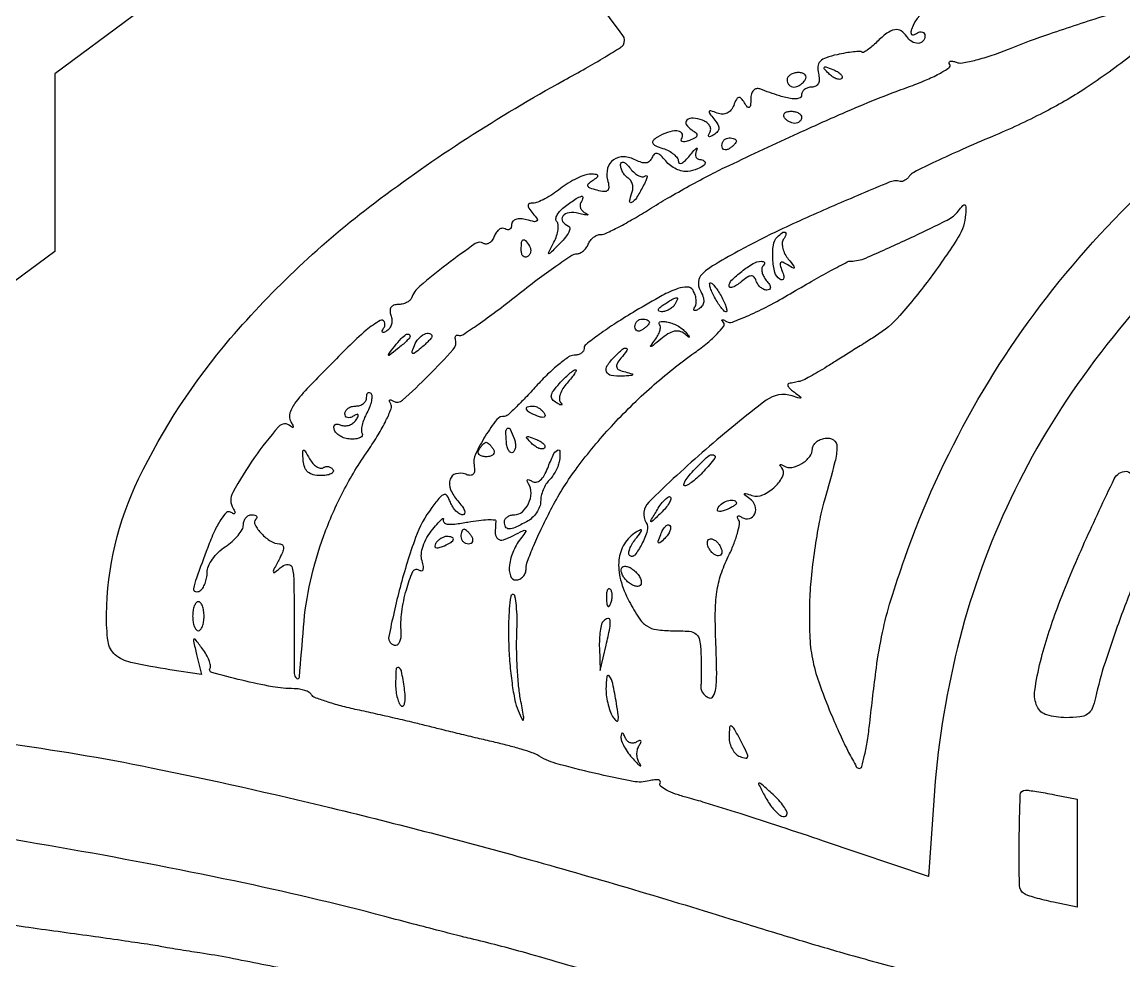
# Model space of a CAD drawing. Extents: x 123 to 893, y 112 to 937.
# Drawn here: x 262.5 to 414.5, y 378.4 to 508 of the extents above; entities that cross this region are included whole.
import ezdxf

# ---------------------------------------------------------------- set-up
doc = ezdxf.new("R2010")
doc.units = 0

msp = doc.modelspace()

# ---------------------------------------------------------------- linework, layer by layer
for points in [[(505, 723), (505.013655, 624.25, 0.000571), (505.06234, 586.230152, 0.000921), (505.200423, 553.846875, 0.000132), (505.38367, 525.076146, 0.063888), (505.630286, 523.25, 0.077982), (506.147819, 522.083228, 0.144438), (506.926697, 521.412716, 0.088454), (508.224277, 521.08494, 0.017747), (510.616631, 521, 0.016086), (512.298042, 521.054108, 0.026141), (513.716903, 521.220312, 0.024109), (514.785852, 521.456084, 0.332777), (515.015378, 521.75, 0.004505), (515.022414, 522.362296, 0.000001), (515.095159, 551.728108, 0.000021), (515.174312, 584.257832, 0.000013), (515.265378, 622.749944), (515.5, 722.999887)], [(254.13483, 471.653205, -0.000108), (254.03705, 537.430708, -0.00085)], [(423.081634, 475.932141, 0.039534), (408.783731, 459.034788, 0.04751), (398.294367, 441.061758, 0.048258), (391.505036, 421.677427, 0.043), (388.219386, 400.581531), (387.5, 390.10509), (373, 394.986358, 0.001844), (367.134734, 396.93678, 0.002098), (361.502074, 398.760654, 0.001902), (356.706416, 400.271218, 0.011744), (354.219826, 400.980482, -0.020661), (352.61634, 401.46893, -0.036884), (351.353097, 402.019083, -0.047153), (350.541456, 402.549348, -0.379667), (350.471206, 402.95341, 0.262823), (350.482017, 403.226602, 0.22358), (350.250504, 403.40495, 0.086752), (349.717909, 403.428082, 0.031539), (348.973444, 403.282804, -0.111146), (346.787027, 403.207572, -0.009998), (341.388899, 404.341124, -0.011993), (336.08072, 405.701968, -0.072991), (333.5, 406.856521, 0.061672), (332.848855, 407.165622, 0.007365), (331.325, 407.64585, 0.008693), (329.487759, 408.160602, 0.007039), (327.5, 408.650642, -0.001369), (325.293891, 409.168049, -0.00094), (322.79375, 409.76661, -0.000947), (320.388312, 410.352104, -0.001925), (318.5, 410.823232, 0.003664), (316.560293, 411.300021, 0.001587), (313.972248, 411.907428, 0.00157), (311.215352, 412.536127, 0.002084), (308.703398, 413.08969, -0.01101), (306.445564, 413.629686, -0.015467), (304.459027, 414.217535, -0.01167), (302.857632, 414.787568, -0.164436), (302.394381, 415.170894, 0.12491), (302.065024, 415.489426, 0.047052), (301.476783, 415.75645, 0.042905), (300.751903, 415.938713, 0.040166), (299.990204, 416, -0.044423), (296.997916, 416.266379, -0.015814), (292.795494, 417.158582, -0.00764), (288.638487, 418.247114, -0.499499), (288.404434, 418.84537, 0.194327), (288.471153, 419.234738, 0.041024), (288.265852, 419.907541, 0.037312), (287.880395, 420.699905, 0.027878), (287.345384, 421.511028, 0.004113), (286.371849, 422.799507, 0.452119), (286.179473, 422.812278, 0.260092), (286.108177, 422.56335, 0.002642), (286.55009, 420.719628), (287.232062, 417.939257), (282.866031, 418.614737, -0.014574), (277.480497, 419.609441, -0.12649), (275.318321, 420.689941, -0.182071), (274.334509, 422.510104, -0.037402), (274.109649, 426.218674, -0.109506), (278.543628, 444.956818, -0.064522), (291.196924, 464.296753, -0.053847), (311.109217, 483.033032, -0.036668), (337.245226, 499.93643, 0.004162), (340.243575, 501.610065, 0.006182), (342.8386, 503.129814, 0.002978), (345.012969, 504.457289, 0.116309), (345.410225, 504.85474, 0.308528), (345.353173, 506.123119, 0.000698), (333.401084, 522.013883, 0.000711)], [(388.218294, 510.119735, 0.228412), (385.155567, 506.9667, 0.062515), (385.065851, 506.516923, 0.252591), (385.176776, 506.270397, 0.246333), (385.44693, 506.223995, 0.060229), (385.870268, 506.419821, -0.070804), (386.302579, 506.60885, -0.146015), (386.668141, 506.601848, -0.189514), (386.90925, 506.405385, -0.128828), (387, 506.059017, -0.184449), (386.725231, 505.339522, -0.207294), (386.056375, 505.030825, -0.153238), (385.200503, 505.277405, -0.108575), (384.5, 506, 0.118403), (383.744784, 506.749369, 0.183629), (382.852286, 506.914168, 0.116259), (381.762076, 506.437608, 0.03547), (380.392857, 505.25, -0.017846), (379.697651, 504.602725, -0.028867), (379.05761, 504.109766, -0.028564), (378.531782, 503.793515, -0.323436), (378.30478, 503.825799, 0.207741), (378.038252, 503.925285, 0.012408), (377.163027, 503.857565, 0.016963), (376.095043, 503.711463, 0.011581), (374.892705, 503.476434, 0.028372), (373.374625, 503.051496, 0.114372), (372.563296, 502.545749, 0.173707), (372.239636, 501.861175, 0.088591), (372.315733, 500.900635, -0.053921), (372.435545, 500.097236, -0.122243), (372.312525, 499.499507, -0.163259), (371.958434, 499.134281, -0.119872), (371.40638, 499, 0.074295), (370.869014, 498.91971, 0.088374), (370.413124, 498.686455, 0.100642), (370.108364, 498.339662, 0.130831), (370, 497.932612, -0.336068), (369.63778, 497.454569, -0.103916), (368.678089, 497.390301, -0.044123), (366.975599, 497.786077, -0.01072), (364.25, 498.744216, 0.140907), (363.760534, 498.783215, 0.159037), (363.351638, 498.551321, 0.119763), (363.079836, 498.055064, 0.063697), (362.984687, 497.356989, -0.016175), (362.948034, 496.454542, -0.242541), (362.788778, 496.194106, -0.377563), (362.54915, 496.236711, -0.026965), (362.123851, 496.833846, 0.039533), (361.661534, 497.449629, 0.276868), (361.318222, 497.558682, 0.219706), (361.001037, 497.309873, 0.026675), (360.630734, 496.480092, -0.077824), (360.249191, 495.816398, -0.115077), (359.72277, 495.403969, -0.117564), (359.076994, 495.27214, -0.083626), (358.350127, 495.419138, 0.013339), (357.481475, 495.726149, 0.359914), (357.270033, 495.64221, 0.295933), (357.288503, 495.391401, 0.010943), (357.907115, 494.61192, -0.035398), (358.444005, 493.862981, -0.140206), (358.594986, 493.322905, -0.184456), (358.419798, 492.872318, -0.070516), (357.89405, 492.434519, -0.02661), (357.426311, 492.178769, -0.242554), (357.201382, 492.185239, -0.379435), (357.142458, 492.351382, -0.042297), (357.339748, 492.740707, 0.149695), (357.457485, 493.18981, 0.123525), (357.316956, 493.666644, 0.099412), (356.928597, 494.100103, 0.06902), (356.351128, 494.418754, 0.067141), (355.027035, 494.732034, 0.210271), (354.17713, 494.453911, 0.373097), (354.097442, 493.823977, 0.107626), (354.862806, 493.08479, -0.041397), (355.45312, 492.648642, -0.27635), (355.560841, 492.315216, -0.219765), (355.320566, 492.005246, -0.028089), (354.531908, 491.650618, -0.03284), (353.90793, 491.457085, -0.1444), (353.527076, 491.476802, -0.337425), (353.398111, 491.673044, -0.121624), (353.507079, 492.011454, 0.321343), (353.464554, 492.63341, 0.217415), (352.800188, 492.956404, 0.089025), (351.493476, 492.754596, 0.058508), (350.117872, 492.094011, 0.052177), (349.521383, 491.622568, 0.322489), (349.457637, 491.259454, 0.184636), (349.811492, 490.92615, 0.020755), (350.867872, 490.541936, -0.044866), (351.68363, 490.199916, -0.053697), (352.373687, 489.733909, -0.062499), (352.846417, 489.221049, -0.156219), (353, 488.741483, 0.296572), (353.151517, 488.508504, 0.227953), (353.462409, 488.518047, 0.076237), (353.967949, 488.887506, 0.026537), (354.574157, 489.55887, -0.009606), (355.149815, 490.241494, -0.054429), (355.499911, 490.562606, -0.63907), (355.588089, 490.513997, -0.099966), (355.51514, 490.25, 0.082989), (355.365719, 489.772492, 0.146103), (355.428006, 489.367188, 0.167532), (355.690979, 489.098483, 0.116573), (356.10765, 489, -0.230158), (356.634032, 488.744145, -0.395184), (356.594927, 488.294607, -0.094134), (355.625879, 487.708958, -0.052592), (354.286413, 487.365773, -0.093923), (353.551547, 487.396338, -0.054002), (352.712236, 487.690182, -0.051334), (351.902565, 488.183527, -0.059184), (351.252536, 488.811384, 0.027769), (350.566742, 489.562395, 0.13682), (350.069187, 489.836334, 0.254737), (349.678764, 489.729318, 0.102702), (349.356509, 489.25799, -0.107305), (349.016862, 488.770805, -0.152786), (348.543879, 488.545262, -0.113663), (347.916308, 488.598495, -0.045136), (347.115448, 488.938214, 0.113813), (345.485557, 489.380094, 0.163162), (344.060703, 488.962063, 0.174938), (343.240391, 487.802201, 0.132004), (343.22983, 486.229129, -0.036525), (343.413841, 485.233522, -0.225563), (343.247774, 484.754879, -0.22864), (342.77391, 484.585341, -0.03747), (341.788694, 484.765509, -0.022599), (340.842241, 485.059286, -0.201242), (340.527958, 485.348184, -0.322259), (340.592761, 485.679386, -0.047312), (341.165465, 486.123425, 0.017634), (341.820084, 486.571497, 0.323159), (341.892805, 486.798387, 0.304007), (341.699527, 486.950125, 0.016461), (340.884859, 486.984687, 0.085482), (340.091203, 486.855736, 0.028443), (338.99728, 486.408002, 0.027358), (337.819206, 485.764317, 0.027945), (336.727129, 485, -0.02109), (335.664573, 484.234445, -0.023259), (334.574604, 483.5875, -0.023485), (333.60041, 483.12626, -0.09913), (332.969826, 483, 0.068128), (332.436674, 482.927016, 0.329726), (332.260059, 482.70025, 0.160766), (332.380072, 482.304014, 0.019958), (332.934706, 481.578674, -0.020124), (333.516039, 480.817896, -0.363425), (333.49188, 480.534116, -0.253319), (333.165999, 480.435981, -0.01302), (332.057151, 480.695306, 0.046333), (331.228905, 480.831671, 0.093061), (330.573054, 480.755909, 0.140889), (330.158025, 480.48368, 0.179473), (330, 480.057614, -0.08192), (329.932752, 479.649922, -0.160439), (329.737031, 479.389837, -0.18279), (329.445691, 479.316709, -0.109918), (329.104785, 479.435239, 0.167719), (328.716845, 479.522492, 0.120855), (328.296958, 479.368432, 0.092131), (327.906882, 478.985664, 0.061252), (327.611848, 478.430874, -0.062508), (327.315502, 477.876966, -0.093388), (326.921784, 477.496377, -0.121455), (326.4964, 477.345672, -0.164544), (326.10205, 477.43693, 0.300299), (324.982583, 477.403462, 0.009083), (321.040801, 474.520294, 0.013412), (317.327325, 471.538769, 0.127878), (316.166667, 469.889023, -0.127805), (315.927285, 469.548664, -0.064367), (315.483676, 469.26115, -0.057507), (314.917177, 469.066089, -0.054234), (314.309678, 469, 0.087347), (313.725607, 468.897182, 0.162143), (313.352465, 468.601564, 0.157123), (313.224125, 468.133505, 0.080757), (313.349337, 467.532025, -0.077463), (313.481042, 466.919484, -0.076658), (313.420871, 466.293598, -0.081908), (313.183448, 465.750771, -0.110815), (312.801818, 465.377517, -0.033384), (312.374434, 465.151292, -0.333325), (312.188892, 465.193445, -0.293058), (312.161683, 465.395653, -0.029304), (312.404508, 465.845492, 0.256534), (312.444203, 466.618032, 0.429272), (311.881873, 466.797498, 0.052649), (309.949562, 465.454898, 0.017485), (307.41639, 463.107256, 0.00343), (302.340618, 457.992428, 0.029946), (300.244744, 455.577731, 0.080902), (299.423123, 454.050274, 0.217493), (299.53893, 452.850931, -0.016307), (299.800498, 452.362853, -0.126435), (299.853434, 452.111806, -0.551632), (299.75925, 452.058018, -0.061618), (299.511847, 452.231812, 0.420258), (297.841583, 452.131091, 0.026486), (294.491142, 447.831089, 0.026034), (291.530308, 443.075742, 0.270957), (291.58422, 440.863729, -0.028236), (291.831024, 440.408845, -0.268703), (291.813099, 440.196832, -0.355114), (291.637334, 440.14648, -0.037549), (291.230798, 440.357359, 0.348009), (290.656958, 440.290362, 0.052849), (289.880352, 439.328372, 0.037266), (289.000165, 437.713646, 0.01664), (288.076289, 435.474355, 0.002705), (286.530129, 431.272762, 0.042266), (286.132624, 429.794713, 0.392755), (286.381852, 429.406096, 0.204176), (287, 429.5, 0.110434), (287.383516, 429.874535, 0.050458), (287.70625, 430.499878, 0.046555), (287.925913, 431.256472, 0.047416), (288, 432.035964, -0.104155), (288.179668, 432.889112, -0.04945), (288.734375, 433.871683, -0.046029), (289.543618, 434.823231, -0.048541), (290.5, 435.591957, 0.035579), (291.456677, 436.320991, 0.039402), (292.265625, 437.15568, 0.042987), (292.828662, 437.969809, 0.130517), (293, 438.61501, -0.082863), (293.088267, 439.143959, -0.0926), (293.342708, 439.593159, -0.100603), (293.721673, 439.893531, -0.117965), (294.166667, 440, -0.053143), (294.571831, 439.956815, -0.159886), (294.80878, 439.818155, -0.258189), (294.853788, 439.615847, -0.125392), (294.714286, 439.380952, 0.333097), (294.603098, 438.605002, 0.066302), (295.485814, 437.402339, 0.059973), (296.780233, 436.34393, 0.142355), (297.963755, 436, -0.184988), (298.370764, 435.844081, -0.223648), (298.528153, 435.470842, -0.091426), (298.375945, 434.800701, -0.020976), (297.871464, 433.75, 0.003375), (297.129072, 432.333791, 0.245559), (297.130474, 432.079457, 0.467986), (297.30642, 432.042273, 0.005653), (298.33628, 432.872445, -0.195536), (299.196643, 433.141943, -0.327921), (299.741715, 432.667353, -0.051677), (299.962218, 430.797884, -0.003536), (300, 425.455778, 0.001308), (300.019264, 418.091972, 0.23645), (300.35841, 417.423663, 0.586988), (300.729168, 417.591361, 0.001551), (301.292267, 424.5, -0.035463), (302.241176, 430.816142, -0.032565), (304.089698, 437.12271, -0.03217), (306.769611, 443.212729, -0.032563), (310.199104, 448.882835, 0.015702), (311.591816, 451.019407, 0.023137), (312.665404, 452.984579, 0.019957), (313.382714, 454.617832, 0.236121), (313.322412, 455.287344, -0.04105), (313.140181, 455.644744, -0.300142), (313.175378, 455.824163, -0.304158), (313.353143, 455.860823, -0.041629), (313.708557, 455.680122, 0.333942), (314.950693, 455.793498, 0.01258), (318.542998, 459.213141, 0.013323), (321.949077, 462.809636, 0.267578), (322.25, 464.230801, -0.0874), (322.211264, 464.505898, -0.184299), (322.29375, 464.701553, -0.190393), (322.482933, 464.788552, -0.093431), (322.75, 464.753209, 0.229743), (323.260376, 464.821884, 0.005004), (325.393694, 466.267033, 0.010401), (327.884115, 468.06845, 0.006708), (330.696618, 470.253209, -0.006844), (333.532755, 472.455087, -0.009957), (336.097879, 474.31188, -0.005931), (338.286614, 475.79258, -0.146771), (338.978002, 476, 0.10804), (339.430899, 476.099017, 0.066436), (339.894416, 476.391667, 0.061879), (340.297853, 476.823553, 0.065429), (340.574418, 477.333333, -0.07215), (340.860182, 477.843664, -0.063481), (341.290316, 478.277337, -0.066353), (341.793391, 478.572227, -0.098085), (342.293033, 478.674621, 0.108984), (343.027788, 478.841786, 0.009415), (344.761078, 479.69977, 0.012052), (346.805425, 480.823445, 0.009064), (349, 482.153317, -0.00929), (351.50488, 483.669678, -0.005753), (354.5, 485.361846, -0.005769), (357.49726, 486.965267, -0.010339), (360, 488.202163, -0.001413), (369.52188, 492.63274, -0.005093), (375.627111, 495.377469, -0.007685), (380.291891, 497.332898, -0.009288), (384.730582, 499.018818, 0.014087), (387.081725, 499.937752, 0.024265), (388.974503, 500.850394, 0.022129), (390.330499, 501.66701, 0.404659), (390.428644, 502.115456, -0.141001), (390.350642, 502.393596, -0.316534), (390.471657, 502.56316, -0.139158), (390.80773, 502.583786, -0.037809), (391.322865, 502.429599, 0.136867), (392.201661, 502.346427, 0.017543), (394.07156, 502.750389, 0.01945), (396.302608, 503.408256, 0.015081), (398.676616, 504.290467, -0.014365), (404.242064, 506.367727, -0.005789), (411.951431, 508.896233, -0.005549)], [(277.812734, 508.817177), (267, 500.834529), (267, 488.585232), (267, 476.335935), (261.329506, 472.134816, -0.010253)], [(415.615699, 503.479707, -0.020669), (409.131972, 498.822065, -0.027668), (403.328083, 495.450342, -0.018215), (396.321479, 492.198383, 0.00477), (392.13041, 490.388493, 0.007088), (388.499092, 488.717074, 0.003515), (385.461779, 487.240229, 0.130427), (384.888197, 486.738177, -0.055089), (384.604297, 486.40281, -0.058255), (384.258914, 486.14465, -0.065159), (383.90702, 485.997792, -0.12722), (383.605087, 485.994124, 0.160489), (382.076757, 485.8757, 0.002879), (374.428586, 482.629898, 0.007937), (366.945344, 479.261253, 0.016485), (361.24308, 476.351587, 0.008269), (357.728386, 474.332997, 0.064247), (356.244156, 473.166301, 0.170152), (355.769471, 472.155961, 0.149484), (355.995784, 471.007877, -0.038622), (356.393266, 470.103736, -0.098732), (356.492765, 469.398491, -0.135241), (356.306263, 468.845932, -0.106109), (355.848196, 468.40618, -0.031491), (355.433295, 468.18455, -0.208599), (355.203794, 468.180797, -0.38811), (355.135259, 468.32812, -0.062222), (355.279508, 468.643237, 0.108141), (355.442949, 469.108041, 0.058342), (355.446688, 469.717794, 0.054059), (355.301939, 470.369889, 0.056843), (355.022191, 470.964095, 0.254539), (354.231624, 471.41541, 0.091314), (352.908323, 471.199294, 0.040275), (350.772875, 470.234068, 0.00776), (347.088174, 468.121691, 0.009308), (344.371813, 466.438746, 0.014138), (342.082151, 464.867036, 0.008713), (340.2602, 463.489826, 0.230482), (340, 462.955342, -0.143358), (339.893354, 462.591031, -0.099565), (339.593556, 462.280632, -0.084092), (339.145255, 462.071492, -0.06728), (338.616362, 462, 0.151977), (337.86523, 461.766293, 0.019935), (336.51128, 460.751562, 0.021678), (334.964626, 459.377517, 0.016593), (333.393105, 457.75, -0.00711), (331.883446, 456.126017, -0.010924), (330.526643, 454.768129, -0.005589), (329.356185, 453.671659, -0.220518), (329.026743, 453.567035, 0.263479), (327.964858, 453.132198, 0.027806), (326.368573, 450.854499, 0.031093), (325.029784, 448.365672, 0.150924), (324.821617, 446.795024, -0.049361), (324.874842, 446.026848, -0.18472), (324.692009, 445.58804, -0.224953), (324.293987, 445.434509, -0.073134), (323.662693, 445.575943, 0.156273), (322.316844, 445.651887, 0.261249), (321.520815, 444.888079, 0.172982), (321.588248, 443.47241, 0.086563), (322.557026, 441.936987, -0.028247), (323.158009, 441.192411, -0.068498), (323.487197, 440.56899, -0.16244), (323.497831, 440.174818, -0.330197), (323.261976, 440, -0.137754), (322.811887, 440.126402, -0.061444), (322.325298, 440.512146, -0.054167), (321.878576, 441.076554, -0.048762), (321.544944, 441.743475, 0.050086), (321.103681, 442.619749, 0.334042), (320.674237, 442.781116, 0.149498), (320.120074, 442.41635, 0.011404), (318.99702, 440.996049, 0.075039), (316.747796, 436.843921, 0.022669), (314.613349, 429.976047, 0.015374), (313.055859, 423.178787, 0.472399), (314.025089, 422, 0.203007), (314.340956, 422.133759, 0.093101), (314.592291, 422.514063, 0.069386), (314.742729, 423.080101, 0.046628), (314.761511, 423.75, -0.048787), (314.852778, 426.571449, -0.035096), (315.479349, 429.662488, -0.033611), (316.350972, 432.147412, -0.458566), (317.15766, 432.402561, 0.119587), (317.549295, 432.274716, 0.329731), (317.781203, 432.419957, 0.139716), (317.824062, 432.862116, 0.029328), (317.637715, 433.624771, -0.100368), (317.545965, 434.555905, -0.056125), (317.788637, 435.672635, -0.04963), (318.325906, 436.858836, -0.040981), (319.117357, 438, -0.007577), (319.87518, 438.893443, -0.02599), (320.405118, 439.439332, -0.235532), (320.565248, 439.486355, -0.501871), (320.6138, 439.389216, 0.298557), (320.662764, 438.959597, 0.192529), (321.118706, 438.712497, 0.060754), (322.182729, 438.717942, 0.013598), (323.97936, 438.996226, -0.013787), (325.479827, 439.228055, -0.024252), (326.730827, 439.324859, -0.022784), (327.66498, 439.309138, -0.430018), (327.833916, 439.10701, 0.033178), (327.749781, 437.415972, 0.22048), (328.10812, 436.675356, 0.256114), (328.85874, 436.535122, 0.043233), (330.25, 437.128536, -0.005074), (331.541101, 437.799763, -0.165186), (331.885436, 437.848944, -0.542363), (331.955751, 437.678528, -0.015274), (331.394432, 436.91372, 0.06071), (330.264153, 435.038409, 0.071759), (329.696589, 433.048697, 0.109801), (329.821478, 431.567691, 0.328048), (330.59362, 431, 0.113277), (331.130104, 431.123123, 0.100257), (331.586876, 431.471106, 0.094053), (331.893362, 431.991372, 0.086416), (332, 432.603767, -0.091466), (332.178881, 433.573439, -0.009385), (333.054955, 435.74401, -0.011454), (334.216012, 438.307405, -0.008907), (335.591336, 441.041858, -0.039256), (339.028868, 446.496897, -0.025989), (343.759903, 452.197283, -0.025021), (349.317665, 457.652193, -0.027), (355.258765, 462.378811, 0.017587), (357.005737, 463.715772, 0.029568), (358.359802, 464.970936, 0.030554), (359.248925, 466.019976, 0.358541), (359.225734, 466.517925, -0.038452), (359.017731, 466.786931, -0.496665), (359.054169, 466.889738, -0.191402), (359.242053, 466.876564, -0.017877), (359.660798, 466.656438, 0.223041), (360.453814, 466.592198, 0.013561), (362.718399, 467.510355, 0.018144), (365.436429, 468.818603, 0.012265), (368.439597, 470.496113, -0.003895), (371.41119, 472.221874, -0.005856), (374.031664, 473.676139, -0.002598), (376.281042, 474.87517, -0.122742), (376.7788, 474.997126, 0.103663), (378.848701, 475.42233, 0.00668), (384.494025, 477.960684, 0.006296), (390.097631, 480.657203, 0.114083), (391.622372, 481.911221, -0.014122), (392.255652, 482.688644, -0.337743), (392.514459, 482.743145, -0.293499), (392.664067, 482.502359, -0.012033), (392.622372, 481.4357, -0.125633), (391.613226, 478.31855, -0.018426), (387.833222, 472.79211, -0.021144), (383.56099, 467.498475, -0.07224), (380.199826, 464.637041, -0.000081), (378.564506, 463.609795, -0.000055), (376.705574, 462.442791, -0.000056), (374.912829, 461.317894, -0.000113), (373.5, 460.432047, -0.00702), (372.296343, 459.70106, -0.008838), (371.160938, 459.059898, -0.007293), (370.195371, 458.555005, -0.067237), (369.75, 458.400991, -0.001079), (369.408572, 458.33302, -0.000634), (369, 458.253137, -0.000634), (368.591417, 458.174326, -0.001083), (368.25, 458.109687, 0.322334), (368.105505, 457.958332, 0.174237), (368.160937, 457.693629, 0.070738), (368.475178, 457.314961, 0.028328), (369, 456.890355, -0.004304), (369.855852, 456.263452, -0.38906), (369.882768, 456.121903, -0.340786), (369.737389, 456.067225, -0.003957), (368.693938, 456.395796, 0.24546), (365.115049, 455.787244, 0.016422), (356.786862, 449.015684, 0.015136), (348.90654, 441.736242, 0.350454), (348.562692, 438.898562, -0.215598), (348.703606, 437.811247, -0.043402), (347.95719, 435.956288, -0.050178), (346.980352, 434.430896, -0.448474), (346.276479, 434.390188, -0.226613), (346.157898, 434.725731, -0.06104), (346.288981, 435.290845, -0.04918), (346.615279, 435.969559, -0.033825), (347.107499, 436.667792, 0.006734), (347.791163, 437.533927, 0.142904), (347.90865, 437.836076, 0.582666), (347.787129, 437.919677, 0.022263), (347.188317, 437.594819, 0.120108), (345.552261, 435.974193, 0.11305), (344.799184, 433.745966, 0.092242), (345.025441, 431.032426, 0.055845), (346.220961, 428.028109, 0.021715), (347.570613, 425.744148, 0.100251), (348.641654, 424.654918, 0.115633), (349.97363, 424.147862, 0.033387), (352.185523, 424, -0.018425), (354.506125, 423.914457, -0.155462), (355.464627, 423.52923, -0.184823), (355.937689, 422.692708, -0.028185), (356.118483, 420.75, -0.004907), (356.153841, 419.422416, -0.005213), (356.162155, 418.120924, -0.004978), (356.146482, 417.000869, -0.023841), (356.100775, 416.363784, 0.105965), (356.144153, 415.892838, 0.076425), (356.37698, 415.417598, 0.072297), (356.758054, 415.010542, 0.076563), (357.232293, 414.738265, 0.37883), (357.819804, 414.956654, 0.091503), (358.162076, 416.031976, 0.035077), (358.283138, 418.209706, 0.006683), (358.172161, 422.178372, -0.011604), (358.095093, 426.43245, -0.033937), (358.308801, 429.357156, -0.044412), (358.869503, 431.756668, -0.035296), (359.878721, 434.21967, 0.019987), (360.61317, 435.866611, 0.026852), (361.136014, 437.41413, 0.026125), (361.423326, 438.69962, 0.182286), (361.302052, 439.320287, -0.049445), (361.136699, 439.658471, -0.347084), (361.189324, 439.821524, -0.255653), (361.391311, 439.839726, -0.03573), (361.776393, 439.638197, 0.20379), (362.794387, 439.482779, 0.232811), (363.536634, 440.118242, 0.183257), (363.584997, 441.247881, 0.159258), (362.878115, 442.206136, -0.005698), (362.144486, 442.741892, -0.386818), (362.117584, 442.881431, -0.339772), (362.260296, 442.936456, -0.005243), (363.156044, 442.661771, 0.185827), (364.656567, 442.751046, 0.081406), (366.339533, 443.876281, 0.093726), (367.419609, 445.351134, 0.304396), (367.252182, 446.491477, -0.026151), (367.012895, 446.784698, -0.402772), (367.028729, 446.902493, -0.283985), (367.172635, 446.919551, -0.020149), (367.547746, 446.726308, 0.176485), (368.671543, 446.537303, 0.090618), (370.024193, 447.05184, 0.089791), (371.11784, 448.017512, 0.168663), (371.5, 449.118196, -0.136918), (371.632376, 449.592548, -0.084014), (372.014063, 450.034891, -0.072971), (372.580975, 450.37901, -0.063621), (373.25, 450.566187, -0.182455), (374.396864, 450.315485, -0.2571), (374.880425, 449.41183, -0.061179), (374.592358, 447.277559, -0.005349), (373.147546, 441.996818, 0.021863), (372.422572, 438.955972, 0.011702), (371.780894, 435.147522, 0.011631), (371.30669, 431.223277, 0.0178), (371.096434, 427.803259, 0.015601), (371.120382, 423.363792, 0.038574), (371.489454, 420.131912, 0.037241), (372.359464, 416.929406, 0.013693), (374.042206, 412.553259, 0.008116), (375.302983, 409.658087, 0.012763), (376.488732, 407.21877, 0.006786), (377.548108, 405.240086, 0.272903), (377.955223, 405, 0.334747), (378.28693, 405.250101, 0.012847), (378.696961, 406.835938, 0.018451), (379.085978, 408.854048, 0.011401), (379.400995, 411.25, -0.005743), (380.311931, 418.842083, -0.019574), (381.154391, 423.748625, -0.022652), (382.311077, 428.195308, -0.009843), (384.229591, 433.995001, -0.043776), (393.6191, 454.650978, -0.044331), (406.427836, 473.263681, -0.04375), (422.489366, 489.538834, -0.040458)], [(260, 408.494437, -0.01747), (280.286946, 405.096762, -0.009316), (305.120571, 399.556289, -0.008616), (332.573869, 392.389014, -0.007555), (361, 383.977048, 0.002454), (369.230897, 381.449734, 0.004234), (376.10827, 379.438282, 0.003024), (384.423788, 377.136699, 0.000693), (398.5, 373.353114, 0.011497)], [(343.137205, 376.262765, 0.003901), (331.949817, 379.537817, 0.011972), (324.305904, 381.514432, -0.005535), (323.1386, 381.800302, -0.000452), (320.092984, 382.584938, -0.000607), (316.461684, 383.528663, -0.000467), (312.5, 384.567336, 0.012752), (291.728271, 389.471234, 0.008434), (267.648867, 394.088957, 0.008379), (243.132635, 397.940932, 0.01156)], [(259.14375, 383.698442, 0.001229), (263.413471, 383.086051, 0.000994), (268, 382.449023, -0.000888), (272.550372, 381.818002, -0.00116), (276.709375, 381.22388, -0.000854), (280.193428, 380.711847, -0.010821), (281.5, 380.488548, 0.005239), (282.506525, 380.304942, 0.001892), (283.940625, 380.06442, 0.001876), (285.513387, 379.812813, 0.00223), (287, 379.58749, -0.011589), (291.084526, 378.889968, -0.001409), (300.008526, 377.126133, -0.001815)]]:
    msp.add_lwpolyline(points, format="xyb")
for points in [[(375.526461, 500.193128, -0.20742), (375.220211, 500.072099, -0.082976), (374.768815, 500.162781, -0.063152), (374.246577, 500.441312, -0.043285), (373.733333, 500.875912, -0.011214), (373.106486, 501.536448, -0.400052), (373.111181, 501.729672, -0.286372), (373.336218, 501.78179, -0.008399), (374.293128, 501.435707, -0.036269), (374.940734, 501.133723, -0.070189), (375.395085, 500.789051, -0.120343), (375.59249, 500.461316, -0.278911)], [(368, 500, 0.092995), (368.071618, 499.618268, 0.096318), (368.276414, 499.29375, 0.099231), (368.581949, 499.076556, 0.105429), (368.940983, 499, 0.089642), (369.346558, 499.073302, 0.053229), (369.7871, 499.29375, 0.051032), (370.193797, 499.617485, 0.06081), (370.5, 500, 0.139169), (370.607943, 500.379648, 0.191142), (370.478525, 500.70625, 0.138808), (370.110654, 500.926733, 0.066118), (369.559017, 501, 0.062283), (368.962904, 500.925455, 0.080552), (368.457961, 500.70625, 0.097988), (368.120018, 500.381379, 0.153634)], [(370, 494.833333, -0.112153), (369.927786, 494.515437, -0.100145), (369.723586, 494.244792, -0.094392), (369.418314, 494.063221, -0.087308), (369.059017, 494, -0.076861), (368.660916, 494.061561, -0.053298), (368.243158, 494.244792, -0.05288), (367.869696, 494.514519, -0.071639), (367.603006, 494.833333, -0.16277), (367.528782, 495.149103, -0.190804), (367.66697, 495.421875, -0.124167), (368.023273, 495.606344, -0.05773), (368.543989, 495.666667, -0.055286), (369.100961, 495.604892, -0.074868), (369.572297, 495.421875, -0.094314), (369.888458, 495.151276, -0.170324)], [(361, 491.559017, -0.151918), (360.934461, 491.34829, -0.038439), (360.70625, 491.066025, -0.035638), (360.382774, 490.768994, -0.029505), (360, 490.5, -0.082592), (359.6179, 490.343488, -0.161196), (359.29375, 490.3746, -0.182303), (359.078288, 490.586039, -0.108972), (359, 490.940983, -0.093332), (359.076123, 491.345238, -0.09642), (359.29375, 491.688914, -0.099167), (359.618444, 491.918938, -0.105053), (360, 492, -0.042167), (360.382849, 491.967655, -0.061769), (360.70625, 491.870461, -0.081139), (360.92554, 491.727648, -0.210953)], [(348.484332, 486.765544, -0.352479), (348.638336, 486.776865, -0.313342), (348.695977, 486.623316, -0.04525), (348.501783, 486.07193, -0.01267), (348.100271, 485.25, -0.020284), (347.210106, 483.696396, -0.124132), (346.547384, 483.062809, -0.635404), (346.279842, 483.252265, -0.047271), (346.599558, 484.398849, 0.078162), (346.72431, 484.982996, 0.076891), (346.66489, 485.580711, 0.081902), (346.435515, 486.099907, 0.109884), (346.068174, 486.457866, -0.072366), (345.661924, 486.798697, -0.054525), (345.323118, 487.273961, -0.055116), (345.098642, 487.804519, -0.079374), (345.031803, 488.309017, -0.204812), (345.165041, 488.598973, -0.287293), (345.438071, 488.647671, -0.103611), (345.866594, 488.361064, -0.031348), (346.38068, 487.765544, 0.047503), (346.942637, 487.155508, 0.072054), (347.541921, 486.75633, 0.098112), (348.082793, 486.61929, 0.203671)], [(339.552786, 483.08541, 0.132568), (339.435411, 482.692042, 0.115613), (339.522598, 482.270228, 0.100015), (339.806446, 481.883688, 0.077153), (340.243769, 481.594641, -0.068293), (340.498829, 481.432447, -0.691754), (340.470045, 481.351673, -0.056742), (340.057348, 481.391093, -0.008643), (339.25, 481.576619, 0.089928), (337.925648, 481.66121, 0.197608), (337.053608, 481.178253, 0.339312), (337.03881, 480.4596, 0.142312), (337.855111, 479.833333, -0.335761), (338.0281, 479.551962, -0.088783), (337.876044, 479.010417, -0.054247), (337.425811, 478.291046, -0.028491), (336.725575, 477.5, -0.001115), (335.306474, 476.076285, -0.233388), (335.12615, 476.015279, -0.516758), (335.069602, 476.122708, -0.001852), (335.83528, 477.618517, 0.037777), (336.201614, 478.481864, 0.048035), (336.398651, 479.324235, 0.056061), (336.413981, 480.028174, 0.175563), (336.216389, 480.450278, -0.239537), (336.092323, 480.830784, -0.092022), (336.282405, 481.370614, -0.064584), (336.751685, 481.986547, -0.039861), (337.442702, 482.581761, -0.009771), (338.922878, 483.62032, -0.089736), (339.638973, 483.934367, -0.563858), (339.830438, 483.740148, -0.076396)], [(367.472927, 477.956195, 0.13771), (367.323436, 477.43608, 0.064448), (367.409797, 476.734863, 0.056638), (367.700745, 475.972122, 0.050953), (368.16391, 475.264237, -0.003971), (368.929471, 474.304384, -0.195116), (368.995588, 474.074398, -0.537722), (368.874516, 474.011581, -0.008594), (368.080061, 474.472086, 0.029472), (367.39427, 474.832245, 0.328823), (367.109957, 474.771433, 0.256809), (367.037485, 474.450296, 0.021406), (367.318607, 473.612107, -0.030019), (367.529329, 472.945997, -0.134966), (367.520447, 472.541276, -0.342795), (367.327332, 472.403393, -0.128996), (366.988546, 472.507079, -0.194248), (366.31482, 473.424341, -0.048688), (366.027183, 475.295979, -0.048996), (366.1093, 477.216845, -0.1626), (366.666667, 478.333333, -0.032747), (367.341779, 478.925367, -0.279986), (367.72489, 478.967085, -0.399664), (367.838895, 478.67561, -0.041519)], [(332.457295, 477.069098, -0.090093), (332.612382, 476.673795, -0.095385), (332.614038, 476.257398, -0.099739), (332.463027, 475.88478, -0.108766), (332.182979, 475.613087, -0.158515), (331.860929, 475.534562, -0.191218), (331.582917, 475.669932, -0.126631), (331.394948, 476.024148, -0.059057), (331.333333, 476.543989, -0.019984), (331.376303, 477.618676, -0.269722), (331.59208, 477.929499, -0.350126), (331.913397, 477.852054, -0.02679)], [(364.675343, 474.342009, 0.171918), (364.507446, 473.989854, 0.082297), (364.537806, 473.483088, 0.066538), (364.753708, 472.904134, 0.050768), (365.131121, 472.342009, -0.029931), (365.564881, 471.750679, -0.130092), (365.698113, 471.340836, -0.282543), (365.566365, 471.096872, -0.131986), (365.205778, 471, -0.107585), (364.777096, 471.093319, -0.069972), (364.348321, 471.367188, -0.065445), (363.98447, 471.772154, -0.069262), (363.745955, 472.25, 0.089044), (363.451776, 472.785586, 0.241964), (363.067364, 472.955457, 0.134492), (362.525095, 472.772085, 0.024158), (361.662621, 472.127555, -0.025877), (361.02383, 471.653595, -0.058774), (360.488395, 471.382163, -0.127937), (360.144105, 471.348565, -0.368882), (360, 471.517313, -0.199653), (360.34672, 472.351008, -0.029833), (361.737492, 473.577967, -0.032527), (363.298633, 474.641932, -0.125277), (364.416667, 474.968197, -0.07707), (364.719153, 474.931982, -0.23047), (364.870778, 474.797373, -0.224335), (364.860566, 474.591725, -0.073737)], [(359, 470, -0.018363), (359.375169, 469.232522, -0.03505), (359.609072, 468.5875, -0.048507), (359.692263, 468.132581, -0.439016), (359.570368, 468, -0.205392), (359.316932, 468.108693, -0.023718), (358.902822, 468.5875, -0.025446), (358.446431, 469.233921, -0.018122), (358, 470, -0.018363), (357.624831, 470.767478, -0.03505), (357.390928, 471.4125, -0.048507), (357.307737, 471.867419, -0.439016), (357.429632, 472, -0.205392), (357.683068, 471.891307, -0.023718), (358.097178, 471.4125, -0.025446), (358.553569, 470.766079, -0.018122)], [(352.5, 469, -0.075854), (352.175433, 468.618541, -0.054031), (351.713662, 468.298248, -0.053889), (351.192374, 468.083483, -0.074131), (350.690983, 468.015313, -0.102799), (350.327599, 468.095709, -0.37991), (350.239151, 468.292684, -0.147021), (350.445888, 468.597454, -0.027275), (351, 469, -0.008108), (352.281145, 469.798791, -0.136158), (352.758161, 469.931144, -0.541951), (352.886554, 469.734105, -0.034464)], [(349, 466.559017, -0.151918), (348.934461, 466.34829, -0.038439), (348.70625, 466.066025, -0.035638), (348.382774, 465.768994, -0.029505), (348, 465.5, -0.082592), (347.6179, 465.343488, -0.161196), (347.29375, 465.3746, -0.182303), (347.078288, 465.586039, -0.108972), (347, 465.940983, -0.093332), (347.076123, 466.345238, -0.09642), (347.29375, 466.688914, -0.099167), (347.618444, 466.918938, -0.105053), (348, 467, -0.042167), (348.382849, 466.967655, -0.061769), (348.70625, 466.870461, -0.081139), (348.92554, 466.727648, -0.210953)], [(354.010123, 465.189877, -0.002959), (354.503825, 464.589231, -0.379206), (354.5, 464.5, -0.389215), (354.412272, 464.494668, -0.002989), (353.813654, 464.986346, 0.118107), (353.158533, 465.309687, 0.113312), (352.41733, 465.307978, 0.082535), (351.566126, 464.955433, 0.036579), (350.580887, 464.236346, -0.003198), (349.50711, 463.337017, -0.129991), (349.232384, 463.210261, -0.67228), (349.173184, 463.304521, -0.00813), (349.758557, 464.092009, 0.038571), (350.184387, 464.744264, 0.053706), (350.451828, 465.387609, 0.066732), (350.535583, 465.929335, 0.204148), (350.399693, 466.266974, -0.23817), (350.335449, 466.462294, -0.279964), (350.458496, 466.609629, -0.090658), (350.839877, 466.666573, -0.028288), (351.418491, 466.614842, -0.053459), (352.104226, 466.437885, -0.035854), (352.840507, 466.099285, -0.03604), (353.51438, 465.66281, -0.057584)], [(316, 464.622445, -0.184603), (315.91885, 464.410139, -0.013803), (315.485937, 463.952641, -0.017649), (314.920402, 463.425681, -0.012436), (314.25, 462.872445, -0.001576), (313.120493, 461.99236, -0.377591), (313, 462, -0.377591), (312.99236, 462.120493, -0.001576), (313.872445, 463.25, -0.017685), (314.76332, 464.306759, -0.065617), (315.426111, 464.869516, -0.241985), (315.806605, 464.90695, -0.307699)], [(319, 464.622445, -0.172995), (318.92491, 464.411909, -0.015689), (318.55265, 463.984529, -0.018888), (318.060438, 463.492636, -0.013646), (317.477108, 462.981001, -0.008807), (316.617386, 462.292701, -0.27071), (316.355597, 462.258808, -0.389672), (316.264678, 462.458284, -0.012731), (316.584097, 463.358556, -0.091143), (317.143246, 464.274265, -0.089947), (317.99376, 464.936277, -0.178047), (318.678078, 465.025462, -0.350363)], [(345.069341, 461.583551, 0.04035), (344.546993, 460.839466, 0.216529), (344.496397, 460.359072, 0.212995), (344.825233, 459.999843, 0.039047), (345.696896, 459.699552, -0.008423), (346.627224, 459.441515, -0.526006), (346.672082, 459.303813, -0.215052), (346.459712, 459.189554, -0.004608), (345.25, 459.116001, -0.054826), (343.746373, 459.203357, -0.263432), (343.105369, 459.724616, -0.245142), (343.197856, 460.578451, -0.049214), (344.2, 461.8, -0.015415), (345.310623, 462.844176, -0.246775), (345.795775, 462.96283, -0.527163), (345.903528, 462.673486, -0.019737)], [(337.652806, 458.168848, 0.042912), (337.073862, 457.406956, 0.059099), (336.703383, 456.632028, 0.074312), (336.58147, 455.960339, 0.194381), (336.747818, 455.508523, -0.051161), (336.941599, 455.245254, -0.539868), (336.892723, 455.146052, -0.146031), (336.659904, 455.185312, -0.016678), (336.184857, 455.438952, -0.089262), (335.623146, 455.913829, -0.213664), (335.480805, 456.428296, -0.123323), (335.756597, 457.087063, -0.023424), (336.589845, 458.099277, -0.013428), (337.285153, 458.827301, -0.018373), (337.951562, 459.441663, -0.015321), (338.528342, 459.905611, -0.163115), (338.809975, 460, -0.534792), (338.891786, 459.877445, -0.042525), (338.676307, 459.462099, -0.028869), (338.253863, 458.871982, -0.014138)], [(310.034776, 454.06498, 0.030151), (309.638054, 453.202481, 0.036701), (309.377538, 452.352663, 0.039874), (309.272105, 451.627525, 0.155806), (309.380337, 451.193619, -0.255377), (309.395818, 450.90457, -0.159506), (309.15561, 450.653304, -0.084144), (308.647652, 450.48291, -0.03896), (307.951341, 450.428571, -0.060104), (307.188817, 450.520566, -0.059873), (306.468991, 450.79129, -0.065551), (305.897541, 451.1909, -0.116327), (305.575687, 451.663358, -0.082782), (305.482735, 452.119045, -0.234005), (305.61259, 452.406957, -0.202234), (305.941586, 452.504514, -0.063985), (306.449777, 452.380899, 0.092516), (307.021716, 452.275699, 0.080413), (307.623722, 452.374757, 0.080543), (308.162884, 452.658406, 0.093314), (308.553358, 453.086335, 0.023928), (308.833986, 453.593102, 0.2882), (308.811993, 453.805218, 0.349256), (308.624951, 453.849855, 0.028962), (308.154508, 453.595492, -0.068937), (307.712617, 453.400314, -0.143226), (307.339137, 453.40265, -0.19028), (307.093162, 453.596262, -0.132745), (307, 453.940983, -0.140337), (307.115626, 454.344827, -0.099915), (307.440625, 454.688914, -0.085131), (307.926682, 454.920655, -0.06887), (308.5, 455, 0.076226), (309.073075, 455.087877, 0.089419), (309.559375, 455.342708, 0.100747), (309.884466, 455.721743, 0.127718), (310, 456.166667, -0.049213), (310.040282, 456.574937, -0.147235), (310.170675, 456.81995, -0.260401), (310.361012, 456.874657, -0.139848), (310.58102, 456.752313, -0.20117), (310.730036, 456.388092, -0.048), (310.660232, 455.723238, -0.041875), (310.423822, 454.914019, -0.030875)], [(334.492921, 454.011454, -0.1144), (334.606889, 453.674071, -0.32948), (334.487528, 453.474315, -0.155351), (334.131719, 453.443138, -0.036408), (333.551938, 453.618443, -0.029964), (332.48003, 454.105273, -0.168622), (332.057392, 454.558518, -0.444011), (332.201747, 454.882327, -0.079093), (332.940983, 455, -0.088797), (333.34605, 454.927491, -0.053277), (333.78502, 454.709615, -0.051183), (334.189428, 454.389589, -0.061454)], [(330.349337, 450.532025, -0.05214), (330.509264, 449.936181, -0.063531), (330.527236, 449.359336, -0.075558), (330.408436, 448.88734, -0.156206), (330.163912, 448.601303, -0.259868), (329.868239, 448.587963, -0.140997), (329.592392, 448.841638, -0.079088), (329.379055, 449.361741, -0.039075), (329.269735, 450.069278, -0.01644), (329.207033, 451.550408, -0.30258), (329.451701, 451.92531, -0.402215), (329.807591, 451.791397, -0.01992)], [(327.5, 449, -0.146489), (327.602013, 448.620597, -0.191582), (327.461189, 448.29375, -0.134005), (327.074636, 448.072951, -0.063222), (326.5, 448, -0.063222), (325.925364, 448.072951, -0.134005), (325.538811, 448.29375, -0.191582), (325.397987, 448.620597, -0.146489), (325.5, 449, -0.025622), (325.764631, 449.382847, -0.032351), (326.048689, 449.70625, -0.033983), (326.313296, 449.937141, -0.163822), (326.5, 450, -0.163822), (326.686704, 449.937141, -0.033983), (326.951311, 449.70625, -0.032351), (327.235369, 449.382847, -0.025622)], [(334.526461, 449.193128, -0.20742), (334.220211, 449.072099, -0.082976), (333.768815, 449.162781, -0.063152), (333.246577, 449.441312, -0.043285), (332.733333, 449.875912, -0.011214), (332.106486, 450.536448, -0.400052), (332.111181, 450.729672, -0.286372), (332.336218, 450.78179, -0.008399), (333.293128, 450.435707, -0.036269), (333.940734, 450.133723, -0.070189), (334.395085, 449.789051, -0.120343), (334.59249, 449.461316, -0.278911)], [(303.992362, 446.49528, -0.092781), (304.362653, 446.638281, -0.096253), (304.754604, 446.634987, -0.099272), (305.10725, 446.486634, -0.105669), (305.366312, 446.216312, -0.284554), (305.366041, 445.907747, -0.144822), (305.065305, 445.639792, -0.07509), (304.456293, 445.457871, -0.035109), (303.633149, 445.4, -0.060678), (302.62109, 445.523274, -0.117676), (301.901311, 445.894976, -0.124971), (301.453876, 446.533556, -0.073388), (301.252776, 447.45, -0.004896), (301.176244, 448.730276, -0.339261), (301.291397, 448.897072, -0.349894), (301.478015, 448.826668, -0.00503), (302.116497, 447.728968, 0.048293), (302.56571, 447.090703, 0.069931), (303.082682, 446.636021, 0.092096), (303.583751, 446.425311, 0.194387)], [(336.601393, 447.489877, -0.053001), (336.430492, 446.8251, -0.031053), (336.095334, 446.073827, -0.030763), (335.661777, 445.355787, -0.0452), (335.189877, 444.789877, 0.061632), (334.734133, 444.205425, 0.039106), (334.349526, 443.431112, 0.038868), (334.087132, 442.598059, 0.056923), (334, 441.835184, -0.093954), (333.857493, 441.083492, -0.057516), (333.431812, 440.284697, -0.054926), (332.805494, 439.562285, -0.063934), (332.065741, 439.035184, -0.015548), (330.478152, 438.248013, -0.104815), (329.6258, 438.057103, -0.275929), (329.175852, 438.318915, -0.127015), (329, 439, -0.138107), (329.107379, 439.381338, -0.100138), (329.409197, 439.70625, -0.085896), (329.860624, 439.925009, -0.070083), (330.393011, 440, 0.181635), (331.488133, 440.411399, 0.105474), (332.340133, 441.55115, 0.100058), (332.681693, 442.994968, 0.147664), (332.348736, 444.244751, -0.039459), (332.146283, 444.638712, -0.352376), (332.196749, 444.81306, -0.267664), (332.406784, 444.831674, -0.029734), (332.847364, 444.594334, 0.188393), (333.389126, 444.495104, 0.131435), (333.954002, 444.76981, 0.084069), (334.500273, 445.43298, 0.039515), (334.977122, 446.439826, -0.018047), (335.733738, 448.232338, -0.14128), (336.321899, 448.908097, -0.578568), (336.663013, 448.732615, -0.04813)], [(356.505548, 446.006131, -0.020441), (355.751121, 445.238064, -0.025228), (354.985609, 444.589301, -0.024935), (354.303568, 444.119954, -0.139104), (353.880746, 444, -0.495341), (353.744503, 444.178858, -0.069965), (353.959633, 444.675787, -0.037316), (354.491837, 445.416774, -0.017209), (355.285733, 446.300553, -0.015012), (357.081258, 448.057312, -0.250368), (357.862295, 448.25992, -0.546184), (358.020924, 447.802987, -0.017474)], [(418.185918, 443.32188), (420.981273, 440.643759), (418.604393, 436.57188, 0.034094), (416.648412, 432.626057, 0.009607), (414.145336, 426.226414, 0.009978), (411.854998, 419.618872, 0.025839), (410.549119, 414.75, -0.04597), (410.089142, 413.274788, -0.147508), (409.443315, 412.487536, -0.121565), (408.388566, 412.103814, -0.026751), (406.449563, 412, -0.072275), (403.815011, 412.382823, -0.218348), (402.482422, 413.54817, -0.141581), (402.171352, 415.739558, -0.026387), (402.95892, 419.768451, -0.02956), (405.284708, 427.158357, -0.014851), (409.039057, 436.196218, -0.006589), (413.130335, 444.964074, -0.287833), (414.780776, 446, -0.157476), (415.143938, 445.882713, -0.01042), (416.032573, 445.213302, -0.014254), (417.070693, 444.347818, -0.01013)], [(350.578723, 440.22619, -0.001428), (349.349181, 439.05524, -0.406252), (349.219485, 439.057007, -0.342804), (349.201648, 439.199081, -0.001303), (350.100391, 440.704522, -0.024195), (350.642413, 441.515455, -0.042367), (351.175905, 442.120955, -0.056956), (351.628468, 442.465039, -0.342991), (351.902621, 442.430712, -0.289503), (351.969679, 442.133352, -0.049795), (351.711038, 441.585822, -0.040938), (351.234722, 440.922345, -0.025624)], [(361, 441.606989, -0.2252), (360.911231, 441.419896, -0.029412), (360.544118, 441.154486, -0.029555), (360.042538, 440.875192, -0.020646), (359.448062, 440.618443, -0.036408), (358.868281, 440.443138, -0.155351), (358.512472, 440.474315, -0.32948), (358.393111, 440.674071, -0.1144), (358.507079, 441.011454, -0.115814), (359.098109, 441.603931, -0.080554), (359.973761, 441.969265, -0.115534), (360.708846, 441.972535, -0.349578)], [(323, 437, 0.105053), (323.081062, 436.618444, 0.099167), (323.311086, 436.29375, 0.09642), (323.654762, 436.076123, 0.093332), (324.059017, 436, 0.108972), (324.413961, 436.078288, 0.182303), (324.6254, 436.29375, 0.161196), (324.656512, 436.6179, 0.082592), (324.5, 437, 0.029505), (324.231006, 437.382774, 0.035638), (323.933975, 437.70625, 0.038439), (323.65171, 437.934461, 0.151918), (323.440983, 438, 0.210953), (323.272352, 437.92554, 0.081139), (323.129539, 437.70625, 0.061769), (323.032345, 437.382849, 0.042167)], [(351.124088, 436.733333, -0.011214), (350.463552, 436.106486, -0.400052), (350.270328, 436.111181, -0.286372), (350.21821, 436.336218, -0.008399), (350.564293, 437.293128, -0.036269), (350.866277, 437.940734, -0.070189), (351.210949, 438.395085, -0.120343), (351.538684, 438.59249, -0.278911), (351.806872, 438.526461, -0.20742), (351.927901, 438.220211, -0.082976), (351.837219, 437.768815, -0.063152), (351.558688, 437.246577, -0.043285)], [(319.507079, 436.011454, 0.1144), (319.393111, 435.674071, 0.32948), (319.512472, 435.474315, 0.155351), (319.868281, 435.443138, 0.036408), (320.448062, 435.618443, 0.029964), (321.51997, 436.105273, 0.168622), (321.942608, 436.558518, 0.444011), (321.798253, 436.882327, 0.079093), (321.059017, 437, 0.088797), (320.65395, 436.927491, 0.053277), (320.21498, 436.709615, 0.051183), (319.810572, 436.389589, 0.061454)], [(359, 434.881966, -0.117858), (358.920761, 434.550471, -0.186277), (358.70625, 434.357263, -0.154201), (358.382383, 434.338175, -0.076764), (358, 434.5, -0.064269), (357.617474, 434.810561, -0.051777), (357.29375, 435.230237, -0.053414), (357.073533, 435.689814, -0.085235), (357, 436.118034, -0.117858), (357.079239, 436.449529, -0.186277), (357.29375, 436.642737, -0.154201), (357.617617, 436.661825, -0.076764), (358, 436.5, -0.064269), (358.382526, 436.189439, -0.051777), (358.70625, 435.769763, -0.053414), (358.926467, 435.310186, -0.085235)], [(347.8125, 431.0625, -0.08306), (347.888442, 430.579684, -0.196386), (347.75, 430.25, -0.196386), (347.420316, 430.111558, -0.08306), (346.9375, 430.1875, -0.068635), (346.402945, 430.45155, -0.04742), (345.882031, 430.882031, -0.04742), (345.45155, 431.402945, -0.068635), (345.1875, 431.9375, -0.08306), (345.111558, 432.420316, -0.196386), (345.25, 432.75, -0.196386), (345.579684, 432.888442, -0.08306), (346.0625, 432.8125, -0.068635), (346.597055, 432.54845, -0.04742), (347.117969, 432.117969, -0.04742), (347.54845, 431.597055, -0.068635)], [(329.593885, 422.25, 0.01342), (329.750316, 419.482434, 0.013732), (330.054385, 416.748438, 0.013598), (330.44749, 414.39373, 0.054415), (330.880664, 413, 0.008241), (331.479537, 411.682178, 0.709169), (331.631792, 411.698367, 0.101161), (331.646314, 412.190153, 0.002324), (331.233711, 414.5, -0.021311), (330.967531, 416.405447, -0.010234), (330.780787, 418.867188, -0.010126), (330.690445, 421.44774, -0.014259), (330.72216, 423.75, 0.013853), (330.751522, 425.762827, 0.022964), (330.651337, 427.457812, 0.019318), (330.46384, 428.754601, 0.361795), (330.169091, 429, 0.375574), (329.869253, 428.737791, 0.012173), (329.680343, 427.017187, 0.01789), (329.572967, 424.838058, 0.010771)], [(343.078947, 428.416667, 0.018894), (343.137993, 427.670344, 0.168741), (343.279315, 427.37858, 0.470617), (343.461564, 427.395823, 0.054073), (343.683114, 427.8125, 0.051402), (343.839148, 428.359369, 0.05415), (343.876576, 428.916927, 0.060344), (343.797407, 429.402231, 0.126455), (343.604167, 429.729167, 0.296942), (343.385309, 429.77538, 0.208169), (343.200665, 429.592839, 0.077125), (343.089945, 429.112848, 0.028489)], [(286, 426, 0.037431), (286.057418, 425.234084, 0.056229), (286.230804, 424.5875, 0.073811), (286.484748, 424.145709, 0.229337), (286.785714, 424, 0.229337), (287.086681, 424.145709, 0.073811), (287.340625, 424.5875, 0.056229), (287.514011, 425.234084, 0.037431), (287.571429, 426, 0.037431), (287.514011, 426.765916, 0.056229), (287.340625, 427.4125, 0.073811), (287.086681, 427.854291, 0.229337), (286.785714, 428, 0.229337), (286.484748, 427.854291, 0.073811), (286.230804, 427.4125, 0.056229), (286.057418, 426.765916, 0.037431)], [(342.666667, 425.333333, 0.134949), (342.414028, 424.889129, 0.024875), (342.225902, 423.956771, 0.025101), (342.112069, 422.812684, 0.020544), (342.102361, 421.583333), (342.204723, 418.5), (343.025806, 421.993222, 0.008732), (343.541288, 424.372047, 0.075907), (343.589205, 425.450274, 0.456812), (343.265827, 425.674693, 0.13457)], [(314, 416.559017, 0.030992), (314.060279, 415.58748, 0.036802), (314.240598, 414.686375, 0.039947), (314.503175, 413.969094, 0.147672), (314.819056, 413.61183, 0.401493), (315.092216, 413.670055, 0.110488), (315.270451, 414.120059, 0.052318), (315.314373, 414.955997, 0.023425), (315.205557, 416.052813, 0.010376), (314.810492, 418.403887, 0.251624), (314.406077, 418.903738, 0.518456), (314.058647, 418.686367, 0.013781)], [(343.015313, 415.916667, 0.03509), (343.094648, 414.881457, 0.026907), (343.32061, 413.769271, 0.027534), (343.647243, 412.747116, 0.05626), (344.033121, 412, 0.08031), (344.447015, 411.555208, 0.551541), (344.675418, 411.637796, 0.086264), (344.705635, 412.329117, 0.008655), (344.464854, 413.969621, 0.01118), (343.953345, 416.696865, 0.108472), (343.472496, 417.762549, 0.677723), (343.114161, 417.667071, 0.031384)], [(360, 409.273655, 0.068101), (360.113724, 408.442566, 0.062739), (360.447422, 407.647316, 0.066687), (360.940652, 407.006244, 0.10423), (361.523139, 406.629494, 0.039823), (362.297072, 406.401234, 0.410955), (362.550649, 406.564711, 0.165228), (362.499442, 407.031955, 0.010742), (361.887685, 408.272505, 0.004809), (360.74787, 410.413348, 0.147123), (360.321959, 410.834507, 0.540541), (360.053888, 410.686851, 0.019059)], [(345.078947, 409.360784, 0.110412), (345.164957, 408.794543, 0.032746), (345.537253, 407.995763, 0.03111), (346.086063, 407.127776, 0.029067), (346.75, 406.313654, 0.006993), (347.385356, 405.640124, 0.044785), (347.740336, 405.334354, 0.731975), (347.802387, 405.380764, 0.063381), (347.66391, 405.659065, -0.076572), (347.399403, 406.227605, -0.060995), (347.290972, 406.896231, -0.061998), (347.347398, 407.559196, -0.086422), (347.568419, 408.110704, 0.02657), (347.82529, 408.580404, 0.254236), (347.814136, 408.800639, 0.370565), (347.643187, 408.855874, 0.039105), (347.239919, 408.648278, -0.110583), (346.793168, 408.493604, -0.119157), (346.336095, 408.550649, -0.11358), (345.93934, 408.814893, -0.09373), (345.664358, 409.243769, 0.019918), (345.436537, 409.749758, 0.231671), (345.268927, 409.877864, 0.410476), (345.139672, 409.792861, 0.035233)], [(364.859868, 401.305694, 0.036756), (365.849385, 399.715135, 0.066241), (366.908018, 398.606418, 0.191516), (367.629985, 398.384854, 0.390774), (368, 398.785995, 0.137404), (367.869275, 399.252711, 0.026525), (367.369757, 399.984056, 0.026422), (366.675877, 400.799379, 0.021697), (365.854491, 401.595012, 0.001597), (364.341293, 402.929953, 0.25608), (364.129615, 402.976914, 0.471021), (364.067971, 402.834042, 0.002496)], [(404.875, 401.375), (408, 400.75), (408, 393.295545), (408, 385.841089), (404.75, 386.538142, -0.007538), (403.450689, 386.837373, -0.008964), (402.234375, 387.160102, -0.007954), (401.220605, 387.466154, -0.055774), (400.75, 387.676614, -0.260322), (400.052119, 388.869096, -0.00722), (400.016684, 395.0719, -0.006459), (400.151532, 401.301114, -0.404127), (400.875, 402, -0.03366), (401.389771, 401.965306, -0.005102), (402.410937, 401.816406, -0.005698), (403.614403, 401.614291, -0.004902)]]:
    msp.add_lwpolyline(points, format="xyb", close=True)

doc.saveas('drawing.dxf')
